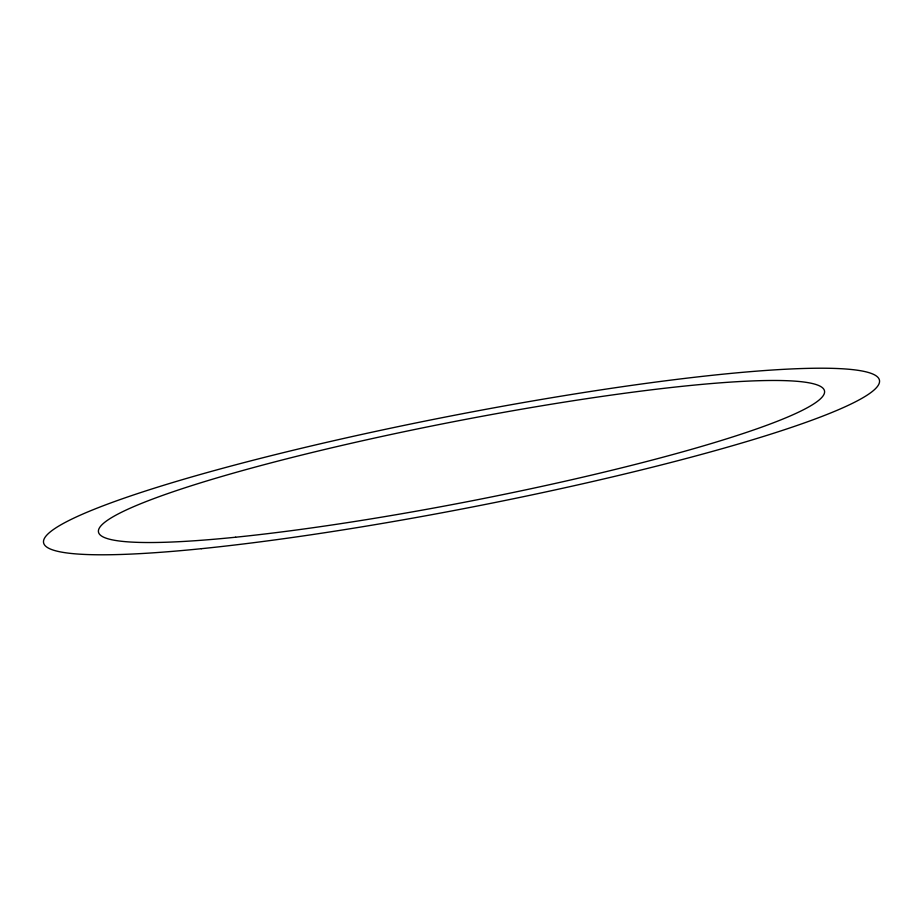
<?xml version="1.0" encoding="UTF-8"?>
<svg xmlns="http://www.w3.org/2000/svg" width="923" height="923" viewBox="0 0 923 923"><rect width="100%" height="100%" fill="white"/><g stroke="black" fill="none" stroke-linecap="round" stroke-linejoin="round"><path stroke-width="1.38" d="M201.376 548.689A425.78 46.727 -11 0 0 874.992 389.148A425.78 46.727 -11 0 0 308.132 446.674A425.78 46.727 -11 0 0 201.376 548.689M235.584 537.221A369.8 40.577 -11 0 0 820.628 398.655A369.8 40.577 -11 0 0 328.3 448.624A369.8 40.577 -11 0 0 235.584 537.221"/></g></svg>
